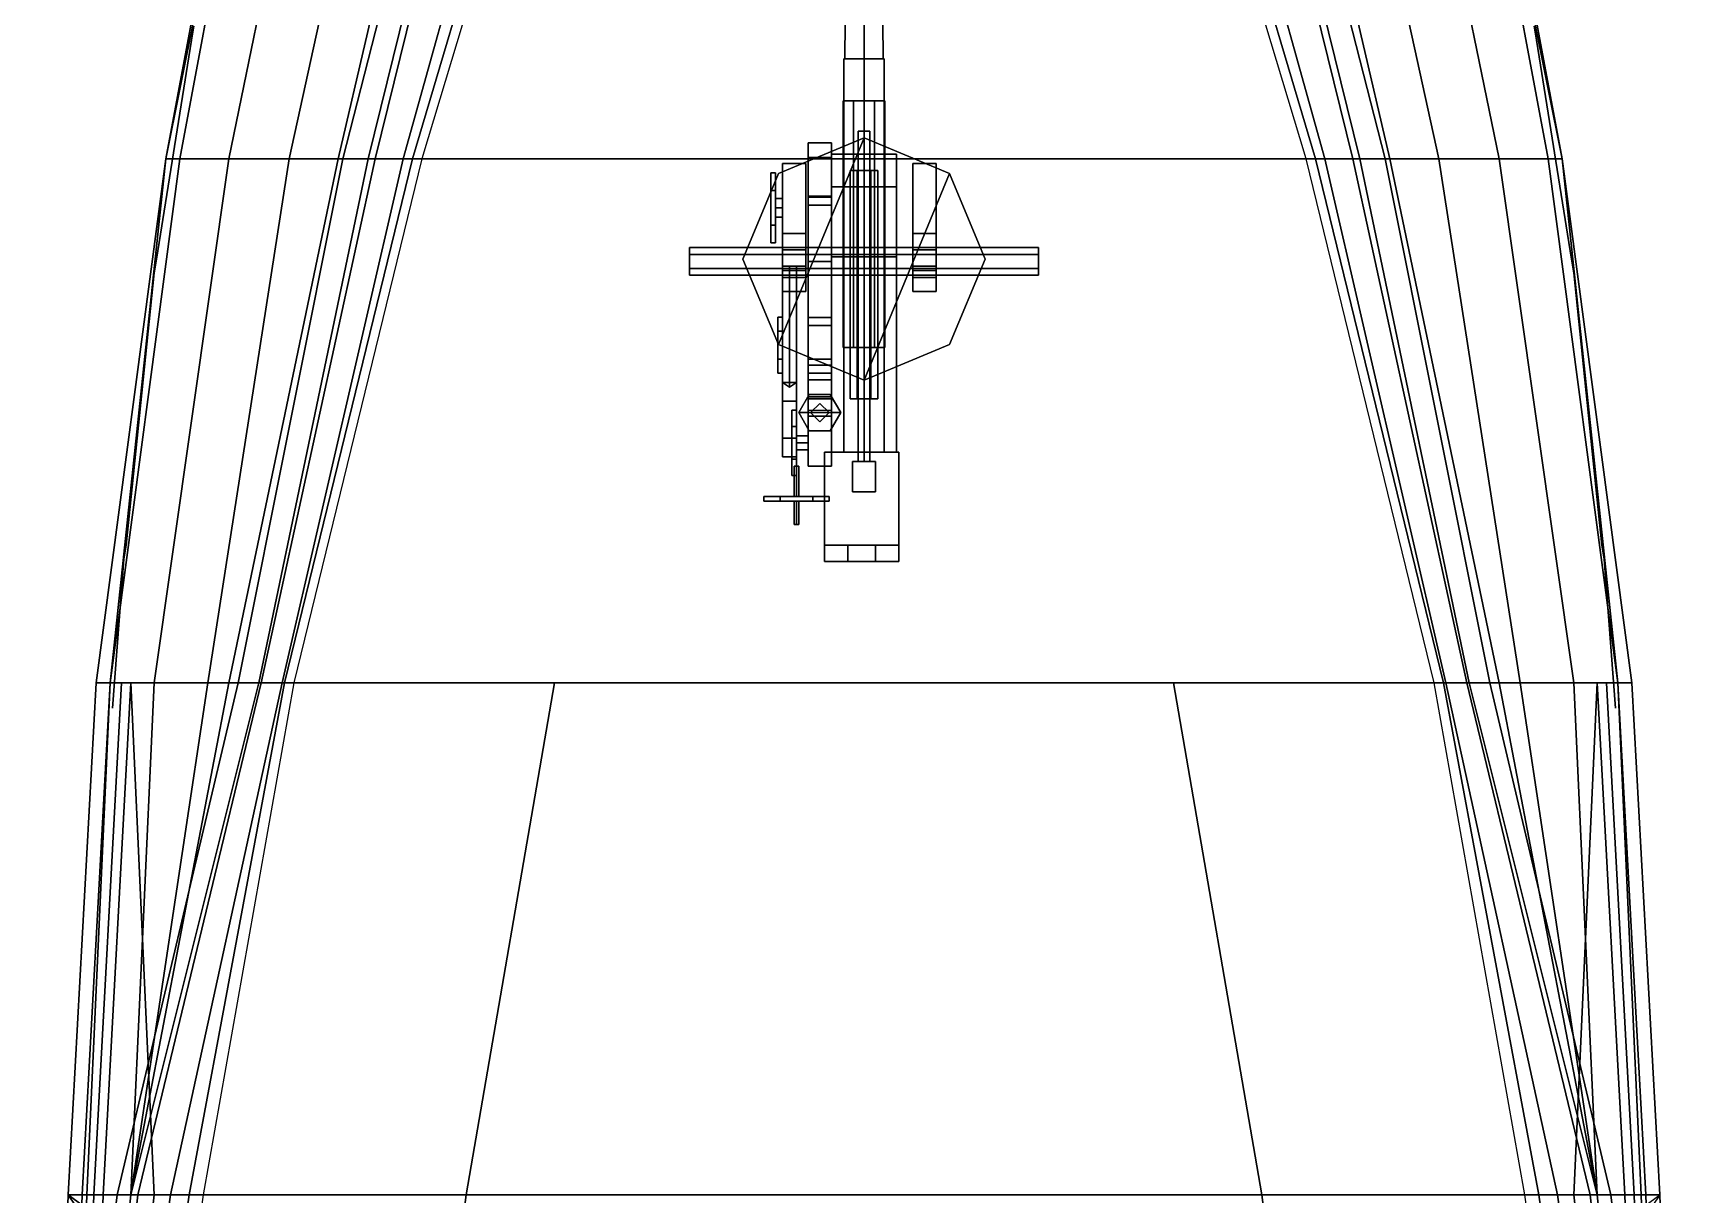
# Model space of a CAD drawing. Extents: x -4.1 to 4.2, y -20.9 to 21.5.
# Drawn here: x -3.57 to 3.57, y 9.6 to 14.59 of the extents above; entities that cross this region are included whole.
import ezdxf

# ---------------------------------------------------------------- set-up
doc = ezdxf.new("R2010")
doc.units = 0
doc.layers.get('0').update_dxf_attribs({"linetype": 'CONTINUOUS'})
for name, color, linetype in [('GUN', 1, 'CONTINUOUS'), ('RAILINGS', 6, 'CONTINUOUS'), ('SLEEVE', 5, 'CONTINUOUS'), ('SUPERSTRUCTURE', 3, 'CONTINUOUS'), ('TURRET', 2, 'CONTINUOUS')]:
    doc.layers.add(name, color=color, linetype=linetype)

msp = doc.modelspace()

# ---------------------------------------------------------------- linework, layer by layer
for points in [[(-2.59, 16.24, 4.48), (-2.53, 16.24, 4.43), (-2.94, 14.05, 4.29), (-3, 14.05, 4.34)], [(-2.56, 16.24, 4.58), (-2.59, 16.24, 4.48), (-3, 14.05, 4.34), (-3, 14.05, 4.44)], [(2.56, 16.24, 4.58), (-2.56, 16.24, 4.58), (-3, 14.05, 4.44), (3, 14.05, 4.44)], [(-2.53, 16.24, 4.43), (-2.28, 16.24, 4.12), (-2.73, 14.05, 3.98), (-2.94, 14.05, 4.29)], [(-2.28, 16.24, 4.12), (-1.99, 16.24, 3.6), (-2.47, 14.05, 3.46), (-2.73, 14.05, 3.98)], [(-1.99, 16.24, 3.6), (-1.75, 16.24, 3.04), (-2.26, 14.05, 2.9), (-2.47, 14.05, 3.46)], [(-1.75, 16.24, 3.04), (-1.59, 16.24, 2.45), (-2.13, 14.05, 2.26), (-2.26, 14.05, 2.9)], [(-1.68, 16.24, 2.44), (-1.68, 16.24, 2.31), (-2.24, 14.05, 2.12), (-2.24, 14.05, 2.25)], [(-1.68, 16.24, 2.31), (-1.56, 16.24, 2.31), (-2.1, 14.05, 2.12), (-2.24, 14.05, 2.12)], [(-1.59, 16.24, 2.45), (-1.68, 16.24, 2.44), (-2.24, 14.05, 2.25), (-2.13, 14.05, 2.26)], [(-1.56, 16.24, 2.31), (-1.37, 16.24, 1.35), (-1.98, 14.05, 1.25), (-2.1, 14.05, 2.12)], [(-1.37, 16.24, 1.35), (-1.29, 16.24, 0.4), (-1.94, 14.05, 0.4), (-1.98, 14.05, 1.25)], [(-1.29, 16.24, 0.4), (-1.24, 16.24), (-1.9, 14.05), (-1.94, 14.05, 0.4)], [(1.94, 14.05, 0.4), (1.9, 14.05), (1.24, 16.24), (1.29, 16.24, 0.4)], [(1.98, 14.05, 1.25), (1.94, 14.05, 0.4), (1.29, 16.24, 0.4), (1.37, 16.24, 1.35)], [(2.1, 14.05, 2.12), (1.98, 14.05, 1.25), (1.37, 16.24, 1.35), (1.56, 16.24, 2.31)], [(2.24, 14.05, 2.12), (2.1, 14.05, 2.12), (1.56, 16.24, 2.31), (1.68, 16.24, 2.31)], [(2.26, 14.05, 2.9), (2.13, 14.05, 2.26), (1.59, 16.24, 2.45), (1.75, 16.24, 3.04)], [(2.13, 14.05, 2.26), (2.24, 14.05, 2.25), (1.68, 16.24, 2.44), (1.59, 16.24, 2.45)], [(2.24, 14.05, 2.25), (2.24, 14.05, 2.12), (1.68, 16.24, 2.31), (1.68, 16.24, 2.44)], [(2.47, 14.05, 3.46), (2.26, 14.05, 2.9), (1.75, 16.24, 3.04), (1.99, 16.24, 3.6)], [(2.73, 14.05, 3.98), (2.47, 14.05, 3.46), (1.99, 16.24, 3.6), (2.28, 16.24, 4.12)], [(2.94, 14.05, 4.29), (2.73, 14.05, 3.98), (2.28, 16.24, 4.12), (2.53, 16.24, 4.43)], [(3, 14.05, 4.34), (2.94, 14.05, 4.29), (2.53, 16.24, 4.43), (2.59, 16.24, 4.48)], [(3, 14.05, 4.44), (3, 14.05, 4.34), (2.59, 16.24, 4.48), (2.56, 16.24, 4.58)], [(-3, 14.05, 4.34), (-2.94, 14.05, 4.29), (-3.24, 11.8, 4.26), (-3.3, 11.8, 4.27)], [(-3, 14.05, 4.44), (-3, 14.05, 4.34), (-3.3, 11.8, 4.27), (-3.3, 11.8, 4.37)], [(-3.24, 11.8, 4.37), (-3, 14.05, 4.44), (-3.3, 11.8, 4.37), (-3.24, 11.8, 4.37)], [(-2.94, 14.05, 4.29), (-2.73, 14.05, 3.98), (-3.05, 11.8, 3.86), (-3.24, 11.8, 4.26)], [(3, 14.05, 4.44), (-3, 14.05, 4.44), (-3.24, 11.8, 4.37), (3.24, 11.8, 4.37)], [(-2.73, 14.05, 3.98), (-2.47, 14.05, 3.46), (-2.82, 11.8, 3.23), (-3.05, 11.8, 3.86)], [(-2.47, 14.05, 3.46), (-2.26, 14.05, 2.9), (-2.73, 11.8, 2.9), (-2.82, 11.8, 3.23)], [(-2.26, 14.05, 2.9), (-2.13, 14.05, 2.26), (-2.6, 11.8, 2.09), (-2.73, 11.8, 2.9)], [(-2.13, 14.05, 2.26), (-2.24, 14.05, 2.25), (-2.69, 11.8, 2.08), (-2.6, 11.8, 2.09)], [(-2.24, 14.05, 2.12), (-2.1, 14.05, 2.12), (-2.59, 11.8, 1.95), (-2.69, 11.8, 1.95)], [(-2.24, 14.05, 2.25), (-2.24, 14.05, 2.12), (-2.69, 11.8, 1.95), (-2.69, 11.8, 2.08)], [(-2.1, 14.05, 2.12), (-1.98, 14.05, 1.25), (-2.5, 11.8, 1.14), (-2.59, 11.8, 1.95)], [(-1.98, 14.05, 1.25), (-1.94, 14.05, 0.4), (-2.49, 11.8, 0.4), (-2.5, 11.8, 1.14)], [(-1.94, 14.05, 0.4), (-1.9, 14.05), (-2.45, 11.8), (-2.49, 11.8, 0.4)], [(2.49, 11.8, 0.4), (2.45, 11.8), (1.9, 14.05), (1.94, 14.05, 0.4)], [(2.5, 11.8, 1.14), (2.49, 11.8, 0.4), (1.94, 14.05, 0.4), (1.98, 14.05, 1.25)], [(2.59, 11.8, 1.95), (2.5, 11.8, 1.14), (1.98, 14.05, 1.25), (2.1, 14.05, 2.12)], [(2.69, 11.8, 1.95), (2.59, 11.8, 1.95), (2.1, 14.05, 2.12), (2.24, 14.05, 2.12)], [(2.73, 11.8, 2.9), (2.6, 11.8, 2.09), (2.13, 14.05, 2.26), (2.26, 14.05, 2.9)], [(2.6, 11.8, 2.09), (2.69, 11.8, 2.08), (2.24, 14.05, 2.25), (2.13, 14.05, 2.26)], [(2.69, 11.8, 2.08), (2.69, 11.8, 1.95), (2.24, 14.05, 2.12), (2.24, 14.05, 2.25)], [(2.82, 11.8, 3.23), (2.73, 11.8, 2.9), (2.26, 14.05, 2.9), (2.47, 14.05, 3.46)], [(3.05, 11.8, 3.86), (2.82, 11.8, 3.23), (2.47, 14.05, 3.46), (2.73, 14.05, 3.98)], [(3.24, 11.8, 4.26), (3.05, 11.8, 3.86), (2.73, 14.05, 3.98), (2.94, 14.05, 4.29)], [(3.3, 11.8, 4.27), (3.24, 11.8, 4.26), (2.94, 14.05, 4.29), (3, 14.05, 4.34)], [(3.3, 11.8, 4.37), (3.3, 11.8, 4.27), (3, 14.05, 4.34), (3, 14.05, 4.44)], [(3.3, 11.8, 4.37), (3, 14.05, 4.44), (3.24, 11.8, 4.37), (3.3, 11.8, 4.37)], [(-3.3, 11.8, 4.27), (-3.24, 11.8, 4.26), (-3.34, 9.6, 3.29), (-3.42, 9.6, 3.3)], [(-3.3, 11.8, 4.37), (-3.3, 11.8, 4.27), (-3.42, 9.6, 3.3), (-3.42, 9.6, 3.41)], [(-3.24, 11.8, 4.26), (-3.05, 11.8, 3.86), (-3.15, 9.6, 1.98), (-3.34, 9.6, 3.29)], [(-2.69, 11.8, 2.08), (-2.69, 11.8, 1.95), (-3.21, 9.6, 1.84), (-3.21, 9.6, 1.97)], [(-2.69, 11.8, 1.95), (-2.59, 11.8, 1.95), (-3.12, 9.6, 1.84), (-3.21, 9.6, 1.84)], [(-2.6, 11.8, 2.09), (-2.69, 11.8, 2.08), (-3.21, 9.6, 1.97), (-3.15, 9.6, 1.98)], [(-3.05, 11.8, 3.86), (-2.82, 11.8, 3.23), (-3.15, 9.6, 1.98)], [(-2.82, 11.8, 3.23), (-2.73, 11.8, 2.9), (-3.15, 9.6, 1.98)], [(-2.73, 11.8, 2.9), (-2.6, 11.8, 2.09), (-3.15, 9.6, 1.98)], [(-3.05, 9.6, 1.99), (-1.71, 9.6, 1.99), (-1.33, 11.8, 4.27), (-3.15, 11.8, 4.24)], [(-2.59, 11.8, 1.95), (-2.5, 11.8, 1.14), (-2.98, 9.6, 0.93), (-3.12, 9.6, 1.84)], [(-2.5, 11.8, 1.14), (-2.49, 11.8, 0.4), (-2.9, 9.6, 0.4), (-2.98, 9.6, 0.93)], [(-2.49, 11.8, 0.4), (-2.45, 11.8), (-2.84, 9.6), (-2.9, 9.6, 0.4)], [(1.71, 9.6, 1.99), (3.05, 9.6, 1.99), (3.15, 11.8, 4.24), (1.33, 11.8, 4.27)], [(2.9, 9.6, 0.4), (2.84, 9.6), (2.45, 11.8), (2.49, 11.8, 0.4)], [(2.98, 9.6, 0.93), (2.9, 9.6, 0.4), (2.49, 11.8, 0.4), (2.5, 11.8, 1.14)], [(3.12, 9.6, 1.84), (2.98, 9.6, 0.93), (2.5, 11.8, 1.14), (2.59, 11.8, 1.95)], [(3.21, 9.6, 1.84), (3.12, 9.6, 1.84), (2.59, 11.8, 1.95), (2.69, 11.8, 1.95)], [(3.15, 9.6, 1.98), (3.21, 9.6, 1.97), (2.69, 11.8, 2.08), (2.6, 11.8, 2.09)], [(3.15, 9.6, 1.98), (3.15, 9.6, 1.98), (2.6, 11.8, 2.09), (2.73, 11.8, 2.9)], [(3.21, 9.6, 1.97), (3.21, 9.6, 1.84), (2.69, 11.8, 1.95), (2.69, 11.8, 2.08)], [(3.15, 9.6, 1.98), (3.15, 9.6, 1.98), (2.73, 11.8, 2.9), (2.82, 11.8, 3.23)], [(3.15, 9.6, 1.98), (3.15, 9.6, 1.98), (2.82, 11.8, 3.23), (3.05, 11.8, 3.86)], [(3.34, 9.6, 3.29), (3.15, 9.6, 1.98), (3.05, 11.8, 3.86), (3.24, 11.8, 4.26)], [(3.42, 9.6, 3.3), (3.34, 9.6, 3.29), (3.24, 11.8, 4.26), (3.3, 11.8, 4.27)], [(3.42, 9.6, 3.41), (3.42, 9.6, 3.3), (3.3, 11.8, 4.27), (3.3, 11.8, 4.37)], [(-3.21, 9.6, 1.97), (-3.21, 9.6, 1.84), (-3.57, 6.61, 1.76), (-3.57, 6.61, 1.89)], [(-3.21, 9.6, 1.84), (-3.12, 9.6, 1.84), (-3.45, 6.61, 1.76), (-3.57, 6.61, 1.76)], [(-3.15, 9.6, 1.98), (-3.21, 9.6, 1.97), (-3.57, 6.61, 1.89), (-3.47, 6.61, 1.9)], [(-3.42, 9.6, 3.3), (-3.34, 9.6, 3.29), (-3.44, 6.61, 2.89), (-3.52, 6.61, 2.9)], [(-3.42, 9.6, 3.41), (-3.42, 9.6, 3.3), (-3.52, 6.61, 2.9), (-3.52, 6.61, 3.01)], [(-3.34, 9.6, 3.29), (-3.15, 9.6, 1.98), (-3.47, 6.61, 1.9), (-3.44, 6.61, 2.89)], [(-3.12, 9.6, 1.84), (-2.98, 9.6, 0.93), (-3.41, 6.61, 0.93), (-3.45, 6.61, 1.76)], [(-2.98, 9.6, 0.93), (-2.9, 9.6, 0.4), (-3.34, 6.61, 0.4), (-3.41, 6.61, 0.93)], [(-3.39, 6.61, 1.9), (-2.1, 6.61, 1.9), (-1.71, 9.6, 1.99), (-3.05, 9.6, 1.99)], [(-2.9, 9.6, 0.4), (-2.84, 9.6), (-3.26, 6.61), (-3.34, 6.61, 0.4)], [(2.1, 6.61, 1.9), (3.39, 6.61, 1.9), (3.05, 9.6, 1.99), (1.71, 9.6, 1.99)], [(3.34, 6.61, 0.4), (3.26, 6.61), (2.84, 9.6), (2.9, 9.6, 0.4)], [(3.41, 6.61, 0.93), (3.34, 6.61, 0.4), (2.9, 9.6, 0.4), (2.98, 9.6, 0.93)], [(3.45, 6.61, 1.76), (3.41, 6.61, 0.93), (2.98, 9.6, 0.93), (3.12, 9.6, 1.84)], [(3.57, 6.61, 1.76), (3.45, 6.61, 1.76), (3.12, 9.6, 1.84), (3.21, 9.6, 1.84)], [(3.44, 6.61, 2.89), (3.47, 6.61, 1.9), (3.15, 9.6, 1.98), (3.34, 9.6, 3.29)], [(3.47, 6.61, 1.9), (3.57, 6.61, 1.89), (3.21, 9.6, 1.97), (3.15, 9.6, 1.98)], [(3.57, 6.61, 1.89), (3.57, 6.61, 1.76), (3.21, 9.6, 1.84), (3.21, 9.6, 1.97)], [(3.52, 6.61, 2.9), (3.44, 6.61, 2.89), (3.34, 9.6, 3.29), (3.42, 9.6, 3.3)], [(3.52, 6.61, 3.01), (3.52, 6.61, 2.9), (3.42, 9.6, 3.3), (3.42, 9.6, 3.41)]]:
    msp.add_3dface(points)
at = {"color": 2}
for points in [[(-3.24, 11.8, 4.37), (-3.3, 11.8, 4.37), (-3.42, 9.6, 3.41), (-3.36, 9.6, 3.41)], [(-3.19, 11.8, 4.34), (-3.24, 11.8, 4.37), (-3.36, 9.6, 3.41), (-3.31, 9.6, 3.38)], [(-3.15, 11.8, 4.24), (-3.19, 11.8, 4.34), (-3.31, 9.6, 3.38), (-3.27, 9.6, 3.28)], [(-3.05, 9.6, 1.99), (-3.15, 11.8, 4.24), (-3.27, 9.6, 3.28), (-3.05, 9.6, 1.99)], [(3.05, 9.6, 1.99), (3.27, 9.6, 3.28), (3.15, 11.8, 4.24), (3.05, 9.6, 1.99)], [(3.27, 9.6, 3.28), (3.31, 9.6, 3.38), (3.19, 11.8, 4.34), (3.15, 11.8, 4.24)], [(3.31, 9.6, 3.38), (3.36, 9.6, 3.41), (3.24, 11.8, 4.37), (3.19, 11.8, 4.34)], [(3.36, 9.6, 3.41), (3.42, 9.6, 3.41), (3.3, 11.8, 4.37), (3.24, 11.8, 4.37)], [(-3.36, 9.6, 3.41), (-3.42, 9.6, 3.41), (-3.52, 6.61, 3.01), (-3.46, 6.61, 3.01)], [(-3.31, 9.6, 3.38), (-3.36, 9.6, 3.41), (-3.46, 6.61, 3.01), (-3.41, 6.61, 2.98)], [(-3.27, 9.6, 3.28), (-3.31, 9.6, 3.38), (-3.41, 6.61, 2.98), (-3.37, 6.61, 2.88)], [(-3.05, 9.6, 1.99), (-3.27, 9.6, 3.28), (-3.37, 6.61, 2.88), (-3.39, 6.61, 1.9)], [(3.39, 6.61, 1.9), (3.37, 6.61, 2.88), (3.27, 9.6, 3.28), (3.05, 9.6, 1.99)], [(3.37, 6.61, 2.88), (3.41, 6.61, 2.98), (3.31, 9.6, 3.38), (3.27, 9.6, 3.28)], [(3.41, 6.61, 2.98), (3.46, 6.61, 3.01), (3.36, 9.6, 3.41), (3.31, 9.6, 3.38)], [(3.46, 6.61, 3.01), (3.52, 6.61, 3.01), (3.42, 9.6, 3.41), (3.36, 9.6, 3.41)]]:
    msp.add_3dface(points, dxfattribs=at)
at = {"layer": 'GUN'}
for points in [[(-0.0606, 16.87, 6.095), (0, 16.87, 6.06), (0, 14.48, 6.035), (-0.0823, 14.48, 6.0825)], [(0, 16.87, 6.2), (-0.0606, 16.87, 6.165), (-0.0823, 14.48, 6.1775), (0, 14.48, 6.225)], [(-0.0606, 16.87, 6.165), (-0.0606, 16.87, 6.095), (-0.0823, 14.48, 6.0825), (-0.0823, 14.48, 6.1775)], [(0, 16.87, 6.06), (0.0606, 16.87, 6.095), (0.0823, 14.48, 6.0825), (0, 14.48, 6.035)], [(0.0606, 16.87, 6.165), (0, 16.87, 6.2), (0, 14.48, 6.225), (0.0823, 14.48, 6.1775)], [(0.0606, 16.87, 6.095), (0.0606, 16.87, 6.165), (0.0823, 14.48, 6.1775), (0.0823, 14.48, 6.0825)], [(0.0866, 14.48, 6.08), (0, 14.48, 6.03), (-0.0866, 14.48, 6.08), (0.0866, 14.48, 6.18)], [(0.0866, 14.48, 6.18), (-0.0866, 14.48, 6.08), (-0.0866, 14.48, 6.18), (0, 14.48, 6.23)], [(0, 14.48, 6.23), (-0.0866, 14.48, 6.18), (-0.0866, 12.79, 6.18), (0, 12.79, 6.23)], [(-0.0866, 14.48, 6.18), (-0.0866, 14.48, 6.08), (-0.0866, 12.79, 6.08), (-0.0866, 12.79, 6.18)], [(-0.0866, 14.48, 6.08), (0, 14.48, 6.03), (0, 12.79, 6.03), (-0.0866, 12.79, 6.08)], [(0, 14.48, 6.03), (0.0866, 14.48, 6.08), (0.0866, 12.79, 6.08), (0, 12.79, 6.03)], [(0.0866, 14.48, 6.18), (0, 14.48, 6.23), (0, 12.79, 6.23), (0.0866, 12.79, 6.18)], [(0.0866, 14.48, 6.08), (0.0866, 14.48, 6.18), (0.0866, 12.79, 6.18), (0.0866, 12.79, 6.08)], [(0, 14.17, 5.925), (-0.025, 14.17, 5.9), (-0.025, 12.75, 5.9), (0, 12.75, 5.925)], [(-0.025, 14.17, 5.9), (0, 14.17, 5.875), (0, 12.75, 5.875), (-0.025, 12.75, 5.9)], [(0.025, 14.17, 5.9), (0, 14.17, 5.925), (0, 12.75, 5.925), (0.025, 12.75, 5.9)], [(0, 14.17, 5.875), (0.025, 14.17, 5.9), (0.025, 12.75, 5.9), (0, 12.75, 5.875)], [(-0.17, 12.79, 6.29), (0.15, 12.79, 6.29), (0.15, 12.79, 5.97), (-0.17, 12.79, 5.97)], [(-0.17, 12.79, 5.97), (-0.17, 12.39, 5.97), (-0.17, 12.39, 6.29), (-0.17, 12.79, 6.29)], [(0.15, 12.79, 5.97), (0.15, 12.32, 5.97), (-0.17, 12.32, 5.97), (-0.17, 12.79, 5.97)], [(-0.17, 12.39, 6.29), (0.15, 12.39, 6.29), (0.15, 12.79, 6.29), (-0.17, 12.79, 6.29)], [(0.15, 12.79, 6.29), (0.15, 12.39, 6.29), (0.15, 12.39, 5.97), (0.15, 12.79, 5.97)], [(-0.05, 12.75, 5.84), (-0.05, 12.62, 5.84), (-0.05, 12.62, 5.97), (-0.05, 12.75, 5.97)], [(0.05, 12.75, 5.84), (0.05, 12.62, 5.84), (-0.05, 12.62, 5.84), (-0.05, 12.75, 5.84)], [(0.05, 12.75, 5.97), (0.05, 12.75, 5.84), (-0.05, 12.75, 5.84), (-0.05, 12.75, 5.97)], [(0.05, 12.62, 5.97), (0.05, 12.62, 5.84), (0.05, 12.75, 5.84), (0.05, 12.75, 5.97)], [(-0.05, 12.62, 5.97), (-0.05, 12.62, 5.84), (0.05, 12.62, 5.84), (0.05, 12.62, 5.97)], [(-0.17, 12.39, 5.97), (-0.17, 12.32, 5.97), (-0.17, 12.32, 6.26), (-0.17, 12.39, 6.29)], [(-0.17, 12.32, 6.26), (-0.07, 12.32, 6.26), (-0.07, 12.39, 6.29), (-0.17, 12.39, 6.29)], [(-0.07, 12.39, 6.29), (-0.07, 12.32, 6.26), (-0.07, 12.32, 6.01), (-0.07, 12.39, 6.01)], [(-0.07, 12.39, 6.01), (0.05, 12.39, 6.01), (0.05, 12.39, 6.29), (-0.07, 12.39, 6.29)], [(-0.07, 12.32, 6.01), (0.05, 12.32, 6.01), (0.05, 12.39, 6.01), (-0.07, 12.39, 6.01)], [(0.05, 12.39, 6.01), (0.05, 12.32, 6.01), (0.05, 12.32, 6.26), (0.05, 12.39, 6.29)], [(0.05, 12.32, 6.26), (0.15, 12.32, 6.26), (0.15, 12.39, 6.29), (0.05, 12.39, 6.29)], [(0.15, 12.39, 6.29), (0.15, 12.32, 6.26), (0.15, 12.32, 5.97), (0.15, 12.39, 5.97)], [(-0.17, 12.32, 5.97), (-0.07, 12.32, 5.97), (-0.07, 12.32, 6.26), (-0.17, 12.32, 6.26)], [(-0.07, 12.32, 5.97), (0.05, 12.32, 5.97), (0.05, 12.32, 6.01), (-0.07, 12.32, 6.01)], [(0.05, 12.32, 5.97), (0.15, 12.32, 5.97), (0.15, 12.32, 6.26), (0.05, 12.32, 6.26)]]:
    msp.add_3dface(points, dxfattribs=at)
at = {"layer": 'RAILINGS'}
for points in [[(-2.89, 14.56, 5.44), (-2.88, 14.62, 5.44), (-2.88, 14.62, 4.47), (-2.89, 14.56, 4.47)], [(-2.89, 14.56, 4.47), (-2.88, 14.62, 4.47), (-2.88, 14.62, 5.44), (-2.89, 14.56, 5.44)], [(2.89, 14.56, 4.47), (2.88, 14.62, 4.47), (2.88, 14.62, 5.44), (2.89, 14.56, 5.44)], [(2.89, 14.56, 5.44), (2.88, 14.62, 5.44), (2.88, 14.62, 4.47), (2.89, 14.56, 4.47)], [(-2.89, 14.56, 5.39), (-2.89, 14.56, 5.42), (-3.04, 13.62, 5.37), (-3.04, 13.62, 5.34)], [(-3.04, 13.62, 5.34), (-3.04, 13.62, 5.37), (-2.89, 14.56, 5.42), (-2.89, 14.56, 5.39)], [(-2.89, 14.56, 5.11), (-2.89, 14.56, 5.14), (-3.04, 13.62, 5.09), (-3.04, 13.62, 5.06)], [(-3.04, 13.62, 5.06), (-3.04, 13.62, 5.09), (-2.89, 14.56, 5.14), (-2.89, 14.56, 5.11)], [(-3.04, 13.62, 4.83), (-3.04, 13.62, 4.86), (-2.89, 14.56, 4.91), (-2.89, 14.56, 4.88)], [(-2.89, 14.56, 4.88), (-2.89, 14.56, 4.91), (-3.04, 13.62, 4.86), (-3.04, 13.62, 4.83)], [(2.89, 14.56, 4.88), (2.89, 14.56, 4.91), (3.04, 13.62, 4.86), (3.04, 13.62, 4.83)], [(3.04, 13.62, 4.83), (3.04, 13.62, 4.86), (2.89, 14.56, 4.91), (2.89, 14.56, 4.88)], [(3.04, 13.62, 5.06), (3.04, 13.62, 5.09), (2.89, 14.56, 5.14), (2.89, 14.56, 5.11)], [(2.89, 14.56, 5.11), (2.89, 14.56, 5.14), (3.04, 13.62, 5.09), (3.04, 13.62, 5.06)], [(2.89, 14.56, 5.39), (2.89, 14.56, 5.42), (3.04, 13.62, 5.37), (3.04, 13.62, 5.34)], [(3.04, 13.62, 5.34), (3.04, 13.62, 5.37), (2.89, 14.56, 5.42), (2.89, 14.56, 5.39)], [(-3.05, 13.56, 5.39), (-3.04, 13.62, 5.39), (-3.04, 13.62, 4.42), (-3.05, 13.56, 4.42)], [(-3.05, 13.56, 4.42), (-3.04, 13.62, 4.42), (-3.04, 13.62, 5.39), (-3.05, 13.56, 5.39)], [(3.05, 13.56, 4.42), (3.04, 13.62, 4.42), (3.04, 13.62, 5.39), (3.05, 13.56, 5.39)], [(3.05, 13.56, 5.39), (3.04, 13.62, 5.39), (3.04, 13.62, 4.42), (3.05, 13.56, 4.42)], [(-3.05, 13.56, 5.34), (-3.05, 13.56, 5.37), (-3.17, 12.39, 5.33), (-3.17, 12.39, 5.3)], [(-3.17, 12.39, 5.3), (-3.17, 12.39, 5.33), (-3.05, 13.56, 5.37), (-3.05, 13.56, 5.34)], [(-3.17, 12.39, 5.02), (-3.17, 12.39, 5.05), (-3.05, 13.56, 5.09), (-3.05, 13.56, 5.06)], [(-3.05, 13.56, 5.06), (-3.05, 13.56, 5.09), (-3.17, 12.39, 5.05), (-3.17, 12.39, 5.02)], [(-3.05, 13.56, 4.83), (-3.05, 13.56, 4.86), (-3.17, 12.39, 4.82), (-3.17, 12.39, 4.79)], [(-3.17, 12.39, 4.79), (-3.17, 12.39, 4.82), (-3.05, 13.56, 4.86), (-3.05, 13.56, 4.83)], [(3.17, 12.39, 4.79), (3.17, 12.39, 4.82), (3.05, 13.56, 4.86), (3.05, 13.56, 4.83)], [(3.05, 13.56, 4.83), (3.05, 13.56, 4.86), (3.17, 12.39, 4.82), (3.17, 12.39, 4.79)], [(3.05, 13.56, 5.06), (3.05, 13.56, 5.09), (3.17, 12.39, 5.05), (3.17, 12.39, 5.02)], [(3.17, 12.39, 5.02), (3.17, 12.39, 5.05), (3.05, 13.56, 5.09), (3.05, 13.56, 5.06)], [(3.17, 12.39, 5.3), (3.17, 12.39, 5.33), (3.05, 13.56, 5.37), (3.05, 13.56, 5.34)], [(3.05, 13.56, 5.34), (3.05, 13.56, 5.37), (3.17, 12.39, 5.33), (3.17, 12.39, 5.3)], [(-3.18, 12.33, 4.38), (-3.17, 12.39, 4.38), (-3.17, 12.39, 5.35), (-3.18, 12.33, 5.35)], [(-3.18, 12.33, 5.35), (-3.17, 12.39, 5.35), (-3.17, 12.39, 4.38), (-3.18, 12.33, 4.38)], [(3.18, 12.33, 4.38), (3.17, 12.39, 4.38), (3.17, 12.39, 5.35), (3.18, 12.33, 5.35)], [(3.18, 12.33, 5.35), (3.17, 12.39, 5.35), (3.17, 12.39, 4.38), (3.18, 12.33, 4.38)], [(-3.23, 11.69, 5.27), (-3.23, 11.69, 5.3), (-3.18, 12.33, 5.33), (-3.18, 12.33, 5.3)], [(-3.18, 12.33, 5.3), (-3.18, 12.33, 5.33), (-3.23, 11.69, 5.3), (-3.23, 11.69, 5.27)], [(-3.23, 11.69, 4.99), (-3.23, 11.69, 5.02), (-3.18, 12.33, 5.05), (-3.18, 12.33, 5.02)], [(-3.18, 12.33, 5.02), (-3.18, 12.33, 5.05), (-3.23, 11.69, 5.02), (-3.23, 11.69, 4.99)], [(-3.18, 12.33, 4.79), (-3.18, 12.33, 4.82), (-3.23, 11.69, 4.79), (-3.23, 11.69, 4.76)], [(-3.23, 11.69, 4.76), (-3.23, 11.69, 4.79), (-3.18, 12.33, 4.82), (-3.18, 12.33, 4.79)], [(3.23, 11.69, 4.76), (3.23, 11.69, 4.79), (3.18, 12.33, 4.82), (3.18, 12.33, 4.79)], [(3.18, 12.33, 4.79), (3.18, 12.33, 4.82), (3.23, 11.69, 4.79), (3.23, 11.69, 4.76)], [(3.18, 12.33, 5.02), (3.18, 12.33, 5.05), (3.23, 11.69, 5.02), (3.23, 11.69, 4.99)], [(3.23, 11.69, 4.99), (3.23, 11.69, 5.02), (3.18, 12.33, 5.05), (3.18, 12.33, 5.02)], [(3.23, 11.69, 5.27), (3.23, 11.69, 5.3), (3.18, 12.33, 5.33), (3.18, 12.33, 5.3)], [(3.18, 12.33, 5.3), (3.18, 12.33, 5.33), (3.23, 11.69, 5.3), (3.23, 11.69, 5.27)]]:
    msp.add_3dface(points, dxfattribs=at)
at = {"layer": 'SLEEVE'}
for points in [[(0.09, 14.3, 5.9), (-0.09, 14.3, 5.9), (-0.045, 14.3, 5.9779), (0.045, 14.3, 5.9779)], [(0.045, 14.3, 5.8221), (-0.045, 14.3, 5.8221), (-0.09, 14.3, 5.9), (0.09, 14.3, 5.9)], [(-0.045, 14.3, 5.9779), (-0.09, 14.3, 5.9), (-0.09, 13.24, 5.9), (-0.045, 13.24, 5.9779)], [(-0.09, 14.3, 5.9), (-0.045, 14.3, 5.8221), (-0.045, 13.24, 5.8221), (-0.09, 13.24, 5.9)], [(0.045, 14.3, 5.9779), (-0.045, 14.3, 5.9779), (-0.045, 13.24, 5.9779), (0.045, 13.24, 5.9779)], [(-0.045, 14.3, 5.8221), (0.045, 14.3, 5.8221), (0.045, 13.24, 5.8221), (-0.045, 13.24, 5.8221)], [(0.09, 14.3, 5.9), (0.045, 14.3, 5.9779), (0.045, 13.24, 5.9779), (0.09, 13.24, 5.9)], [(0.045, 14.3, 5.8221), (0.09, 14.3, 5.9), (0.09, 13.24, 5.9), (0.045, 13.24, 5.8221)], [(-0.14, 14.07, 6.27), (-0.14, 13.93, 6.27), (-0.14, 13.93, 6.66), (-0.14, 14.07, 6.43)], [(-0.14, 14.07, 6.43), (-0.14, 13.93, 6.66), (0.14, 13.93, 6.66), (0.14, 14.07, 6.43)], [(0.14, 14.07, 6.27), (0.14, 14.07, 5.94), (-0.14, 14.07, 5.94), (-0.14, 14.07, 6.27)], [(0.14, 14.07, 6.43), (0.14, 14.07, 6.27), (-0.14, 14.07, 6.27), (-0.14, 14.07, 6.43)], [(-0.14, 14.07, 5.94), (-0.14, 12.79, 5.94), (-0.14, 12.79, 6.27), (-0.14, 14.07, 6.27)], [(0.14, 14.07, 5.94), (0.14, 12.79, 5.94), (-0.14, 12.79, 5.94), (-0.14, 14.07, 5.94)], [(0.14, 13.93, 6.66), (0.14, 13.93, 6.27), (0.14, 14.07, 6.27), (0.14, 14.07, 6.43)], [(0.14, 12.79, 6.27), (0.14, 12.79, 5.94), (0.14, 14.07, 5.94), (0.14, 14.07, 6.27)], [(0.03, 14, 6.598), (-0.03, 14, 6.598), (-0.06, 14, 6.65), (0.06, 14, 6.65)], [(-0.06, 14, 6.65), (-0.03, 14, 6.598), (-0.03, 13.02, 6.598), (-0.06, 13.02, 6.65)], [(0.06, 14, 6.65), (-0.06, 14, 6.65), (-0.03, 14, 6.702), (0.03, 14, 6.702)], [(-0.03, 14, 6.702), (-0.06, 14, 6.65), (-0.06, 13.02, 6.65), (-0.03, 13.02, 6.702)], [(0.03, 14, 6.702), (-0.03, 14, 6.702), (-0.03, 13.02, 6.702), (0.03, 13.02, 6.702)], [(-0.03, 14, 6.598), (0.03, 14, 6.598), (0.03, 13.02, 6.598), (-0.03, 13.02, 6.598)], [(0.03, 14, 6.598), (0.06, 14, 6.65), (0.06, 13.02, 6.65), (0.03, 13.02, 6.598)], [(0.06, 14, 6.65), (0.03, 14, 6.702), (0.03, 13.02, 6.702), (0.06, 13.02, 6.65)], [(-0.14, 13.93, 6.27), (-0.14, 13.63, 6.27), (-0.14, 13.63, 6.66), (-0.14, 13.93, 6.66)], [(-0.14, 13.93, 6.66), (-0.14, 13.63, 6.66), (0.14, 13.63, 6.66), (0.14, 13.93, 6.66)], [(0.14, 13.63, 6.66), (0.14, 13.63, 6.27), (0.14, 13.93, 6.27), (0.14, 13.93, 6.66)], [(-0.24, 13.67, 6.38), (-0.24, 13.19, 6.46), (-0.24, 13.19, 6.53), (-0.24, 13.89, 6.44)], [(-0.24, 13.89, 6.44), (-0.24, 13.19, 6.53), (-0.14, 13.19, 6.53), (-0.14, 13.89, 6.44)], [(-0.14, 13.89, 6.44), (-0.14, 13.89, 5.92), (-0.24, 13.89, 5.92), (-0.24, 13.89, 6.44)], [(-0.24, 13.89, 5.92), (-0.24, 13.67, 5.92), (-0.24, 13.67, 6.38), (-0.24, 13.89, 6.44)], [(-0.14, 13.89, 5.92), (-0.14, 13.67, 5.92), (-0.24, 13.67, 5.92), (-0.24, 13.89, 5.92)], [(-0.14, 13.19, 6.53), (-0.14, 13.19, 6.46), (-0.14, 13.67, 6.38), (-0.14, 13.89, 6.44)], [(-0.14, 13.67, 6.38), (-0.14, 13.67, 5.92), (-0.14, 13.89, 5.92), (-0.14, 13.89, 6.44)], [(0.75, 13.64, 6.192), (0.75, 13.67, 6.14), (-0.75, 13.67, 6.14), (-0.75, 13.64, 6.192)], [(0.75, 13.67, 6.14), (0.75, 13.64, 6.088), (-0.75, 13.64, 6.088), (-0.75, 13.67, 6.14)], [(-0.75, 13.58, 6.192), (-0.75, 13.64, 6.192), (-0.75, 13.67, 6.14), (-0.75, 13.55, 6.14)], [(-0.75, 13.55, 6.14), (-0.75, 13.67, 6.14), (-0.75, 13.64, 6.088), (-0.75, 13.58, 6.088)], [(0.75, 13.58, 6.192), (0.75, 13.64, 6.192), (-0.75, 13.64, 6.192), (-0.75, 13.58, 6.192)], [(0.75, 13.64, 6.088), (0.75, 13.58, 6.088), (-0.75, 13.58, 6.088), (-0.75, 13.64, 6.088)], [(-0.14, 13.67, 6.38), (-0.14, 13.19, 6.46), (-0.24, 13.19, 6.46), (-0.24, 13.67, 6.38)], [(-0.24, 13.67, 6.38), (-0.24, 13.67, 5.92), (-0.14, 13.67, 5.92), (-0.14, 13.67, 6.38)], [(0.75, 13.55, 6.14), (0.75, 13.67, 6.14), (0.75, 13.64, 6.192), (0.75, 13.58, 6.192)], [(0.75, 13.58, 6.088), (0.75, 13.64, 6.088), (0.75, 13.67, 6.14), (0.75, 13.55, 6.14)], [(0.75, 13.55, 6.14), (0.75, 13.58, 6.192), (-0.75, 13.58, 6.192), (-0.75, 13.55, 6.14)], [(0.75, 13.58, 6.088), (0.75, 13.55, 6.14), (-0.75, 13.55, 6.14), (-0.75, 13.58, 6.088)], [(-0.14, 13.63, 6.66), (-0.14, 13.63, 6.27), (0.14, 13.63, 6.27), (0.14, 13.63, 6.66)], [(-0.14, 13.63, 6.27), (-0.14, 12.79, 6.27), (0.14, 12.79, 6.27), (0.14, 13.63, 6.27)], [(-0.045, 13.24, 5.8221), (0.045, 13.24, 5.8221), (0.09, 13.24, 5.9), (-0.09, 13.24, 5.9)], [(-0.09, 13.24, 5.9), (0.09, 13.24, 5.9), (0.045, 13.24, 5.9779), (-0.045, 13.24, 5.9779)], [(-0.24, 13.19, 6.46), (-0.24, 13.02, 6.48), (-0.24, 13.02, 6.59), (-0.24, 13.19, 6.53)], [(-0.24, 13.19, 6.53), (-0.24, 13.02, 6.59), (-0.14, 13.02, 6.59), (-0.14, 13.19, 6.53)], [(-0.14, 13.19, 6.46), (-0.14, 13.02, 6.48), (-0.24, 13.02, 6.48), (-0.24, 13.19, 6.46)], [(-0.14, 13.02, 6.59), (-0.14, 13.02, 6.48), (-0.14, 13.19, 6.46), (-0.14, 13.19, 6.53)], [(-0.14, 13.13, 6.17), (-0.14, 12.73, 6.17), (-0.24, 12.73, 6.17), (-0.24, 13.13, 6.17)], [(-0.24, 13.13, 6.17), (-0.24, 12.73, 6.17), (-0.24, 12.73, 6.38), (-0.24, 13.13, 6.38)], [(-0.14, 13.13, 6.38), (-0.14, 13.13, 6.17), (-0.24, 13.13, 6.17), (-0.24, 13.13, 6.38)], [(-0.24, 13.13, 6.38), (-0.24, 12.73, 6.38), (-0.14, 12.73, 6.38), (-0.14, 13.13, 6.38)], [(-0.14, 12.73, 6.38), (-0.14, 12.73, 6.17), (-0.14, 13.13, 6.17), (-0.14, 13.13, 6.38)], [(-0.235, 13.0379, 6.47), (-0.28, 12.96, 6.47), (-0.28, 12.96, 6.63), (-0.235, 13.0379, 6.63)], [(-0.235, 13.0379, 6.47), (-0.145, 13.0379, 6.47), (-0.1, 12.96, 6.47), (-0.28, 12.96, 6.47)], [(-0.28, 12.96, 6.63), (-0.1, 12.96, 6.63), (-0.145, 13.0379, 6.63), (-0.235, 13.0379, 6.63)], [(-0.145, 13.0379, 6.47), (-0.235, 13.0379, 6.47), (-0.235, 13.0379, 6.63), (-0.145, 13.0379, 6.63)], [(-0.19, 13, 6.38), (-0.23, 12.96, 6.38), (-0.23, 12.96, 6.47), (-0.19, 13, 6.47)], [(-0.15, 12.96, 6.38), (-0.19, 13, 6.38), (-0.19, 13, 6.47), (-0.15, 12.96, 6.47)], [(-0.1, 12.96, 6.47), (-0.145, 13.0379, 6.47), (-0.145, 13.0379, 6.63), (-0.1, 12.96, 6.63)], [(0.06, 13.02, 6.65), (-0.06, 13.02, 6.65), (-0.03, 13.02, 6.598), (0.03, 13.02, 6.598)], [(0.03, 13.02, 6.702), (-0.03, 13.02, 6.702), (-0.06, 13.02, 6.65), (0.06, 13.02, 6.65)], [(-0.29, 12.9, 6.3912), (-0.29, 12.97, 6.27), (-0.31, 12.97, 6.27), (-0.31, 12.9, 6.3912)], [(-0.29, 12.97, 6.27), (-0.29, 12.9, 6.1488), (-0.31, 12.9, 6.1488), (-0.31, 12.97, 6.27)], [(-0.31, 12.76, 6.3912), (-0.31, 12.9, 6.3912), (-0.31, 12.97, 6.27), (-0.31, 12.69, 6.27)], [(-0.31, 12.69, 6.27), (-0.31, 12.97, 6.27), (-0.31, 12.9, 6.1488), (-0.31, 12.76, 6.1488)], [(-0.29, 12.69, 6.27), (-0.29, 12.97, 6.27), (-0.29, 12.9, 6.3912), (-0.29, 12.76, 6.3912)], [(-0.29, 12.76, 6.1488), (-0.29, 12.9, 6.1488), (-0.29, 12.97, 6.27), (-0.29, 12.69, 6.27)], [(-0.28, 12.96, 6.47), (-0.235, 12.8821, 6.47), (-0.235, 12.8821, 6.63), (-0.28, 12.96, 6.63)], [(-0.28, 12.96, 6.47), (-0.1, 12.96, 6.47), (-0.145, 12.8821, 6.47), (-0.235, 12.8821, 6.47)], [(-0.235, 12.8821, 6.63), (-0.145, 12.8821, 6.63), (-0.1, 12.96, 6.63), (-0.28, 12.96, 6.63)], [(-0.23, 12.96, 6.38), (-0.19, 12.92, 6.38), (-0.19, 12.92, 6.47), (-0.23, 12.96, 6.47)], [(-0.19, 12.92, 6.38), (-0.15, 12.96, 6.38), (-0.15, 12.96, 6.47), (-0.19, 12.92, 6.47)], [(-0.145, 12.8821, 6.47), (-0.1, 12.96, 6.47), (-0.1, 12.96, 6.63), (-0.145, 12.8821, 6.63)], [(-0.29, 12.76, 6.3912), (-0.29, 12.9, 6.3912), (-0.31, 12.9, 6.3912), (-0.31, 12.76, 6.3912)], [(-0.29, 12.9, 6.1488), (-0.29, 12.76, 6.1488), (-0.31, 12.76, 6.1488), (-0.31, 12.9, 6.1488)], [(-0.24, 12.83, 6.3), (-0.24, 12.86, 6.27), (-0.29, 12.86, 6.27), (-0.29, 12.83, 6.3)], [(-0.24, 12.86, 6.27), (-0.24, 12.83, 6.24), (-0.29, 12.83, 6.24), (-0.29, 12.86, 6.27)], [(-0.235, 12.8821, 6.47), (-0.145, 12.8821, 6.47), (-0.145, 12.8821, 6.63), (-0.235, 12.8821, 6.63)], [(-0.24, 12.8, 6.27), (-0.24, 12.83, 6.3), (-0.29, 12.83, 6.3), (-0.29, 12.8, 6.27)], [(-0.24, 12.83, 6.24), (-0.24, 12.8, 6.27), (-0.29, 12.8, 6.27), (-0.29, 12.83, 6.24)], [(-0.14, 12.79, 6.27), (-0.14, 12.79, 5.94), (0.14, 12.79, 5.94), (0.14, 12.79, 6.27)], [(-0.29, 12.69, 6.27), (-0.29, 12.76, 6.3912), (-0.31, 12.76, 6.3912), (-0.31, 12.69, 6.27)], [(-0.29, 12.76, 6.1488), (-0.29, 12.69, 6.27), (-0.31, 12.69, 6.27), (-0.31, 12.76, 6.1488)], [(-0.29, 12.73, 6.34), (-0.3, 12.73, 6.33), (-0.3, 12.6, 6.33), (-0.29, 12.6, 6.34)], [(-0.3, 12.73, 6.33), (-0.29, 12.73, 6.32), (-0.29, 12.6, 6.32), (-0.3, 12.6, 6.33)], [(-0.28, 12.73, 6.33), (-0.29, 12.73, 6.34), (-0.29, 12.6, 6.34), (-0.28, 12.6, 6.33)], [(-0.29, 12.73, 6.32), (-0.28, 12.73, 6.33), (-0.28, 12.6, 6.33), (-0.29, 12.6, 6.32)], [(-0.24, 12.73, 6.38), (-0.24, 12.73, 6.17), (-0.14, 12.73, 6.17), (-0.14, 12.73, 6.38)], [(-0.36, 12.6, 6.4512), (-0.43, 12.6, 6.33), (-0.43, 12.58, 6.33), (-0.36, 12.58, 6.4512)], [(-0.43, 12.6, 6.33), (-0.36, 12.6, 6.2088), (-0.36, 12.58, 6.2088), (-0.43, 12.58, 6.33)], [(-0.15, 12.6, 6.33), (-0.43, 12.6, 6.33), (-0.36, 12.6, 6.4512), (-0.22, 12.6, 6.4512)], [(-0.22, 12.6, 6.2088), (-0.36, 12.6, 6.2088), (-0.43, 12.6, 6.33), (-0.15, 12.6, 6.33)], [(-0.22, 12.58, 6.4512), (-0.36, 12.58, 6.4512), (-0.43, 12.58, 6.33), (-0.15, 12.58, 6.33)], [(-0.15, 12.58, 6.33), (-0.43, 12.58, 6.33), (-0.36, 12.58, 6.2088), (-0.22, 12.58, 6.2088)], [(-0.22, 12.6, 6.4512), (-0.36, 12.6, 6.4512), (-0.36, 12.58, 6.4512), (-0.22, 12.58, 6.4512)], [(-0.36, 12.6, 6.2088), (-0.22, 12.6, 6.2088), (-0.22, 12.58, 6.2088), (-0.36, 12.58, 6.2088)], [(-0.29, 12.58, 6.44), (-0.3, 12.58, 6.43), (-0.3, 12.48, 6.43), (-0.29, 12.48, 6.44)], [(-0.3, 12.58, 6.43), (-0.29, 12.58, 6.42), (-0.29, 12.48, 6.42), (-0.3, 12.48, 6.43)], [(-0.28, 12.58, 6.43), (-0.29, 12.58, 6.44), (-0.29, 12.48, 6.44), (-0.28, 12.48, 6.43)], [(-0.29, 12.58, 6.42), (-0.28, 12.58, 6.43), (-0.28, 12.48, 6.43), (-0.29, 12.48, 6.42)], [(-0.15, 12.6, 6.33), (-0.22, 12.6, 6.4512), (-0.22, 12.58, 6.4512), (-0.15, 12.58, 6.33)], [(-0.22, 12.6, 6.2088), (-0.15, 12.6, 6.33), (-0.15, 12.58, 6.33), (-0.22, 12.58, 6.2088)], [(-0.29, 12.48, 6.44), (-0.3, 12.48, 6.43), (-0.29, 12.48, 6.42), (-0.28, 12.48, 6.43)]]:
    msp.add_3dface(points, dxfattribs=at)
at = {"layer": 'SUPERSTRUCTURE'}
for points in [[(-3.3, 11.8, 4.37), (-3.3, 11.8, 4.27), (-3.42, 9.6, 4.28), (-3.42, 9.6, 4.39)], [(-3.42, 9.6, 4.39), (3.42, 9.6, 4.39), (3.3, 11.8, 4.37), (-3.3, 11.8, 4.37)], [(-1.33, 11.8, 4.27), (-1.71, 9.6, 1.99), (-1.71, 9.6, 1.99), (-1.71, 9.6, 4.28)], [(1.71, 9.6, 4.28), (1.71, 9.6, 1.99), (1.71, 9.6, 1.99), (1.33, 11.8, 4.27)], [(3.42, 9.6, 4.39), (3.42, 9.6, 4.28), (3.3, 11.8, 4.27), (3.3, 11.8, 4.37)], [(-3.42, 9.6, 4.39), (-3.42, 9.6, 4.28), (-3.52, 6.61, 4.2), (-3.52, 6.61, 4.31)], [(-1.84, 7.27, 4.3277), (-3.42, 9.6, 4.39), (-3.52, 6.61, 4.31), (-1.85, 6.61, 4.31)], [(1.14, 7.93, 4.3453), (3.42, 9.6, 4.39), (-3.42, 9.6, 4.39), (-1.14, 7.93, 4.3453)], [(-1.14, 7.93, 4.3453), (-3.42, 9.6, 4.39), (-3.42, 9.6, 4.39), (-1.84, 7.27, 4.3277)], [(-1.71, 9.6, 4.28), (-1.71, 9.6, 1.99), (-2.1, 6.61, 1.9), (-2.1, 6.61, 4.2)], [(2.1, 6.61, 4.2), (2.1, 6.61, 1.9), (1.71, 9.6, 1.99), (1.71, 9.6, 4.28)], [(1.85, 6.61, 4.31), (3.52, 6.61, 4.31), (3.42, 9.6, 4.39), (1.84, 7.27, 4.3277)], [(3.52, 6.61, 4.31), (3.52, 6.61, 4.2), (3.42, 9.6, 4.28), (3.42, 9.6, 4.39)]]:
    msp.add_3dface(points, dxfattribs=at)
at = {"layer": 'TURRET'}
for points in [[(-0.3677, 13.9877, 4.56), (-0.52, 13.62, 4.56), (-0.3677, 13.2523, 4.56), (0, 14.14, 4.56)], [(0, 14.14, 4.56), (-0.3677, 13.2523, 4.56), (0, 13.1, 4.56), (0.3677, 13.9877, 4.56)], [(0, 14.14, 4.32), (-0.3677, 13.9877, 4.32), (-0.3677, 13.9877, 4.56), (0, 14.14, 4.56)], [(0.3677, 13.9877, 4.32), (0, 14.14, 4.32), (0, 14.14, 4.56), (0.3677, 13.9877, 4.56)], [(-0.24, 14.0555, 5.6945), (-0.14, 14.0555, 5.6945), (-0.14, 14.1191, 5.6309), (-0.24, 14.1191, 5.6309)], [(-0.14, 14.1191, 5.6309), (-0.14, 13.8855, 5.4748), (-0.24, 13.8855, 5.4748), (-0.24, 14.1191, 5.6309)], [(-0.24, 14.1191, 5.6309), (-0.24, 13.8855, 5.4748), (-0.24, 13.8511, 5.558), (-0.24, 14.0555, 5.6945)], [(-0.14, 14.0555, 5.6945), (-0.14, 13.8511, 5.558), (-0.14, 13.8855, 5.4748), (-0.14, 14.1191, 5.6309)], [(-0.25, 14.03, 5.41), (-0.25, 14.03, 4.56), (-0.35, 14.03, 4.56), (-0.35, 14.03, 5.41)], [(-0.35, 14.03, 4.56), (-0.35, 13.59, 5.27), (-0.35, 13.59, 5.41), (-0.35, 14.03, 5.41)], [(-0.35, 14.03, 4.56), (-0.35, 13.48, 4.56), (-0.35, 13.54, 4.95), (-0.35, 13.59, 5.27)], [(-0.25, 13.73, 6.11), (-0.25, 14.03, 5.76), (-0.35, 14.03, 5.76), (-0.35, 13.73, 6.11)], [(-0.35, 14.03, 5.76), (-0.35, 13.57, 5.76), (-0.35, 13.48, 6.11), (-0.35, 13.73, 6.11)], [(-0.25, 14.03, 5.76), (-0.25, 14.03, 5.41), (-0.35, 14.03, 5.41), (-0.35, 14.03, 5.76)], [(-0.35, 14.03, 5.41), (-0.35, 13.59, 5.41), (-0.35, 13.57, 5.76), (-0.35, 14.03, 5.76)], [(-0.25, 13.59, 5.41), (-0.25, 13.59, 5.27), (-0.25, 14.03, 4.56), (-0.25, 14.03, 5.41)], [(-0.25, 13.54, 4.95), (-0.25, 13.48, 4.56), (-0.25, 14.03, 4.56), (-0.25, 13.59, 5.27)], [(-0.25, 13.48, 6.11), (-0.25, 13.57, 5.76), (-0.25, 14.03, 5.76), (-0.25, 13.73, 6.11)], [(-0.25, 13.57, 5.76), (-0.25, 13.59, 5.41), (-0.25, 14.03, 5.41), (-0.25, 14.03, 5.76)], [(-0.24, 13.8511, 5.558), (-0.14, 13.8511, 5.558), (-0.14, 14.0555, 5.6945), (-0.24, 14.0555, 5.6945)], [(0.31, 14.03, 5.41), (0.31, 14.03, 4.56), (0.21, 14.03, 4.56), (0.21, 14.03, 5.41)], [(0.21, 14.03, 4.56), (0.21, 13.59, 5.27), (0.21, 13.59, 5.41), (0.21, 14.03, 5.41)], [(0.21, 14.03, 4.56), (0.21, 13.48, 4.56), (0.21, 13.54, 4.95), (0.21, 13.59, 5.27)], [(0.31, 13.73, 6.11), (0.31, 14.03, 5.76), (0.21, 14.03, 5.76), (0.21, 13.73, 6.11)], [(0.21, 14.03, 5.76), (0.21, 13.57, 5.76), (0.21, 13.48, 6.11), (0.21, 13.73, 6.11)], [(0.31, 14.03, 5.76), (0.31, 14.03, 5.41), (0.21, 14.03, 5.41), (0.21, 14.03, 5.76)], [(0.21, 14.03, 5.41), (0.21, 13.59, 5.41), (0.21, 13.57, 5.76), (0.21, 14.03, 5.76)], [(0.31, 13.59, 5.41), (0.31, 13.59, 5.27), (0.31, 14.03, 4.56), (0.31, 14.03, 5.41)], [(0.31, 13.54, 4.95), (0.31, 13.48, 4.56), (0.31, 14.03, 4.56), (0.31, 13.59, 5.27)], [(0.31, 13.48, 6.11), (0.31, 13.57, 5.76), (0.31, 14.03, 5.76), (0.31, 13.73, 6.11)], [(0.31, 13.57, 5.76), (0.31, 13.59, 5.41), (0.31, 14.03, 5.41), (0.31, 14.03, 5.76)], [(-0.3677, 13.9877, 4.32), (-0.52, 13.62, 4.32), (-0.52, 13.62, 4.56), (-0.3677, 13.9877, 4.56)], [(-0.38, 13.915, 5.8399), (-0.38, 13.99, 5.71), (-0.4, 13.99, 5.71), (-0.4, 13.915, 5.8399)], [(-0.4, 13.765, 5.8399), (-0.4, 13.915, 5.8399), (-0.4, 13.99, 5.71), (-0.4, 13.69, 5.71)], [(-0.38, 13.99, 5.71), (-0.38, 13.915, 5.5801), (-0.4, 13.915, 5.5801), (-0.4, 13.99, 5.71)], [(-0.4, 13.69, 5.71), (-0.4, 13.99, 5.71), (-0.4, 13.915, 5.5801), (-0.4, 13.765, 5.5801)], [(-0.38, 13.915, 5.8399), (-0.38, 13.765, 5.8399), (-0.38, 13.69, 5.71), (-0.38, 13.99, 5.71)], [(-0.38, 13.99, 5.71), (-0.38, 13.69, 5.71), (-0.38, 13.765, 5.5801), (-0.38, 13.915, 5.5801)], [(0.3677, 13.9877, 4.56), (0, 13.1, 4.56), (0.3677, 13.2523, 4.56), (0.52, 13.62, 4.56)], [(0.52, 13.62, 4.32), (0.3677, 13.9877, 4.32), (0.3677, 13.9877, 4.56), (0.52, 13.62, 4.56)], [(-0.38, 13.915, 5.5801), (-0.38, 13.765, 5.5801), (-0.4, 13.765, 5.5801), (-0.4, 13.915, 5.5801)], [(-0.38, 13.765, 5.8399), (-0.38, 13.915, 5.8399), (-0.4, 13.915, 5.8399), (-0.4, 13.765, 5.8399)], [(-0.35, 13.84, 5.75), (-0.35, 13.88, 5.71), (-0.38, 13.88, 5.71), (-0.38, 13.84, 5.75)], [(-0.35, 13.88, 5.71), (-0.35, 13.84, 5.67), (-0.38, 13.84, 5.67), (-0.38, 13.88, 5.71)], [(-0.14, 13.8855, 5.4748), (-0.14, 13.61, 5.42), (-0.24, 13.61, 5.42), (-0.24, 13.8855, 5.4748)], [(-0.24, 13.8855, 5.4748), (-0.24, 13.61, 5.42), (-0.24, 13.61, 5.51), (-0.24, 13.8511, 5.558)], [(-0.14, 13.8511, 5.558), (-0.14, 13.61, 5.51), (-0.14, 13.61, 5.42), (-0.14, 13.8855, 5.4748)], [(-0.35, 13.8, 5.71), (-0.35, 13.84, 5.75), (-0.38, 13.84, 5.75), (-0.38, 13.8, 5.71)], [(-0.35, 13.84, 5.67), (-0.35, 13.8, 5.71), (-0.38, 13.8, 5.71), (-0.38, 13.84, 5.67)], [(-0.24, 13.61, 5.51), (-0.14, 13.61, 5.51), (-0.14, 13.8511, 5.558), (-0.24, 13.8511, 5.558)], [(-0.38, 13.69, 5.71), (-0.38, 13.765, 5.8399), (-0.4, 13.765, 5.8399), (-0.4, 13.69, 5.71)], [(-0.38, 13.765, 5.5801), (-0.38, 13.69, 5.71), (-0.4, 13.69, 5.71), (-0.4, 13.765, 5.5801)], [(-0.25, 13.66, 6.21), (-0.25, 13.73, 6.11), (-0.35, 13.73, 6.11), (-0.35, 13.66, 6.21)], [(-0.35, 13.73, 6.11), (-0.35, 13.48, 6.11), (-0.35, 13.54, 6.21), (-0.35, 13.66, 6.21)], [(-0.25, 13.54, 6.21), (-0.25, 13.48, 6.11), (-0.25, 13.73, 6.11), (-0.25, 13.66, 6.21)], [(0.31, 13.66, 6.21), (0.31, 13.73, 6.11), (0.21, 13.73, 6.11), (0.21, 13.66, 6.21)], [(0.21, 13.73, 6.11), (0.21, 13.48, 6.11), (0.21, 13.54, 6.21), (0.21, 13.66, 6.21)], [(0.31, 13.54, 6.21), (0.31, 13.48, 6.11), (0.31, 13.73, 6.11), (0.31, 13.66, 6.21)], [(-0.35, 13.66, 6.21), (-0.35, 13.54, 6.21), (-0.25, 13.54, 6.21), (-0.25, 13.66, 6.21)], [(0.21, 13.66, 6.21), (0.21, 13.54, 6.21), (0.31, 13.54, 6.21), (0.31, 13.66, 6.21)], [(-0.52, 13.62, 4.32), (-0.3677, 13.2523, 4.32), (-0.3677, 13.2523, 4.56), (-0.52, 13.62, 4.56)], [(-0.35, 13.59, 5.41), (-0.35, 13.59, 5.27), (-0.25, 13.59, 5.27), (-0.25, 13.59, 5.41)], [(-0.32, 13.59, 5.39), (-0.35, 13.59, 5.36), (-0.35, 13.09, 5.36), (-0.32, 13.07, 5.39)], [(-0.35, 13.59, 5.27), (-0.35, 13.54, 4.95), (-0.25, 13.54, 4.95), (-0.25, 13.59, 5.27)], [(-0.35, 13.59, 5.36), (-0.32, 13.59, 5.33), (-0.32, 13.07, 5.33), (-0.35, 13.09, 5.36)], [(-0.35, 13.57, 5.76), (-0.35, 13.59, 5.41), (-0.25, 13.59, 5.41), (-0.25, 13.57, 5.76)], [(-0.35, 13.48, 6.11), (-0.35, 13.57, 5.76), (-0.25, 13.57, 5.76), (-0.25, 13.48, 6.11)], [(-0.29, 13.59, 5.36), (-0.32, 13.59, 5.39), (-0.32, 13.07, 5.39), (-0.29, 13.09, 5.36)], [(-0.32, 13.59, 5.33), (-0.29, 13.59, 5.36), (-0.29, 13.09, 5.36), (-0.32, 13.07, 5.33)], [(-0.14, 13.61, 5.42), (-0.14, 13.3345, 5.4748), (-0.24, 13.3345, 5.4748), (-0.24, 13.61, 5.42)], [(-0.24, 13.61, 5.42), (-0.24, 13.3345, 5.4748), (-0.24, 13.3689, 5.558), (-0.24, 13.61, 5.51)], [(-0.24, 13.3689, 5.558), (-0.14, 13.3689, 5.558), (-0.14, 13.61, 5.51), (-0.24, 13.61, 5.51)], [(-0.14, 13.61, 5.51), (-0.14, 13.3689, 5.558), (-0.14, 13.3345, 5.4748), (-0.14, 13.61, 5.42)], [(0.21, 13.59, 5.41), (0.21, 13.59, 5.27), (0.31, 13.59, 5.27), (0.31, 13.59, 5.41)], [(0.21, 13.59, 5.27), (0.21, 13.54, 4.95), (0.31, 13.54, 4.95), (0.31, 13.59, 5.27)], [(0.21, 13.57, 5.76), (0.21, 13.59, 5.41), (0.31, 13.59, 5.41), (0.31, 13.57, 5.76)], [(0.21, 13.48, 6.11), (0.21, 13.57, 5.76), (0.31, 13.57, 5.76), (0.31, 13.48, 6.11)], [(0.3677, 13.2523, 4.32), (0.52, 13.62, 4.32), (0.52, 13.62, 4.56), (0.3677, 13.2523, 4.56)], [(-0.35, 13.54, 4.95), (-0.35, 13.48, 4.56), (-0.25, 13.48, 4.56), (-0.25, 13.54, 4.95)], [(-0.35, 13.54, 6.21), (-0.35, 13.48, 6.11), (-0.25, 13.48, 6.11), (-0.25, 13.54, 6.21)], [(0.21, 13.54, 4.95), (0.21, 13.48, 4.56), (0.31, 13.48, 4.56), (0.31, 13.54, 4.95)], [(0.21, 13.54, 6.21), (0.21, 13.48, 6.11), (0.31, 13.48, 6.11), (0.31, 13.54, 6.21)], [(-0.35, 13.31, 5.4739), (-0.35, 13.37, 5.37), (-0.37, 13.37, 5.37), (-0.37, 13.31, 5.4739)], [(-0.37, 13.19, 5.4739), (-0.37, 13.31, 5.4739), (-0.37, 13.37, 5.37), (-0.37, 13.13, 5.37)], [(-0.35, 13.37, 5.37), (-0.35, 13.31, 5.2661), (-0.37, 13.31, 5.2661), (-0.37, 13.37, 5.37)], [(-0.37, 13.13, 5.37), (-0.37, 13.37, 5.37), (-0.37, 13.31, 5.2661), (-0.37, 13.19, 5.2661)], [(-0.35, 13.13, 5.37), (-0.35, 13.37, 5.37), (-0.35, 13.31, 5.4739), (-0.35, 13.19, 5.4739)], [(-0.35, 13.19, 5.2661), (-0.35, 13.31, 5.2661), (-0.35, 13.37, 5.37), (-0.35, 13.13, 5.37)], [(-0.24, 13.3345, 5.4748), (-0.24, 13.1009, 5.6309), (-0.24, 13.1645, 5.6945), (-0.24, 13.3689, 5.558)], [(-0.24, 13.1645, 5.6945), (-0.14, 13.1645, 5.6945), (-0.14, 13.3689, 5.558), (-0.24, 13.3689, 5.558)], [(-0.14, 13.3689, 5.558), (-0.14, 13.1645, 5.6945), (-0.14, 13.1009, 5.6309), (-0.14, 13.3345, 5.4748)], [(-0.35, 13.31, 5.2661), (-0.35, 13.19, 5.2661), (-0.37, 13.19, 5.2661), (-0.37, 13.31, 5.2661)], [(-0.35, 13.19, 5.4739), (-0.35, 13.31, 5.4739), (-0.37, 13.31, 5.4739), (-0.37, 13.19, 5.4739)], [(-0.14, 13.3345, 5.4748), (-0.14, 13.1009, 5.6309), (-0.24, 13.1009, 5.6309), (-0.24, 13.3345, 5.4748)], [(-0.3677, 13.2523, 4.32), (0, 13.1, 4.32), (0, 13.1, 4.56), (-0.3677, 13.2523, 4.56)], [(0, 13.1, 4.32), (0.3677, 13.2523, 4.32), (0.3677, 13.2523, 4.56), (0, 13.1, 4.56)], [(-0.35, 13.13, 5.37), (-0.35, 13.19, 5.4739), (-0.37, 13.19, 5.4739), (-0.37, 13.13, 5.37)], [(-0.35, 13.19, 5.2661), (-0.35, 13.13, 5.37), (-0.37, 13.13, 5.37), (-0.37, 13.19, 5.2661)], [(-0.24, 13.1009, 5.6309), (-0.24, 12.9448, 5.8645), (-0.24, 13.028, 5.8989), (-0.24, 13.1645, 5.6945)], [(-0.24, 13.028, 5.8989), (-0.14, 13.028, 5.8989), (-0.14, 13.1645, 5.6945), (-0.24, 13.1645, 5.6945)], [(-0.14, 13.1645, 5.6945), (-0.14, 13.028, 5.8989), (-0.14, 12.9448, 5.8645), (-0.14, 13.1009, 5.6309)], [(-0.29, 13.01, 5.4986), (-0.29, 13.09, 5.36), (-0.35, 13.09, 5.36), (-0.35, 13.01, 5.4986)], [(-0.35, 12.85, 5.4986), (-0.35, 13.01, 5.4986), (-0.35, 13.09, 5.36), (-0.35, 12.77, 5.36)], [(-0.29, 13.09, 5.36), (-0.29, 13.01, 5.2214), (-0.35, 13.01, 5.2214), (-0.35, 13.09, 5.36)], [(-0.35, 12.77, 5.36), (-0.35, 13.09, 5.36), (-0.35, 13.01, 5.2214), (-0.35, 12.85, 5.2214)], [(-0.29, 12.77, 5.36), (-0.29, 13.09, 5.36), (-0.29, 13.01, 5.4986), (-0.29, 12.85, 5.4986)], [(-0.29, 12.85, 5.2214), (-0.29, 13.01, 5.2214), (-0.29, 13.09, 5.36), (-0.29, 12.77, 5.36)], [(-0.14, 13.1009, 5.6309), (-0.14, 12.9448, 5.8645), (-0.24, 12.9448, 5.8645), (-0.24, 13.1009, 5.6309)], [(-0.29, 13.01, 5.2214), (-0.29, 12.85, 5.2214), (-0.35, 12.85, 5.2214), (-0.35, 13.01, 5.2214)], [(-0.29, 12.85, 5.4986), (-0.29, 13.01, 5.4986), (-0.35, 13.01, 5.4986), (-0.35, 12.85, 5.4986)], [(-0.24, 12.9448, 5.8645), (-0.24, 12.88, 6.17), (-0.24, 12.97, 6.17), (-0.24, 13.028, 5.8989)], [(-0.24, 12.97, 6.17), (-0.14, 12.97, 6.17), (-0.14, 13.028, 5.8989), (-0.24, 13.028, 5.8989)], [(-0.14, 13.028, 5.8989), (-0.14, 12.97, 6.17), (-0.14, 12.88, 6.17), (-0.14, 12.9448, 5.8645)], [(-0.14, 12.9448, 5.8645), (-0.14, 12.88, 6.17), (-0.24, 12.88, 6.17), (-0.24, 12.9448, 5.8645)], [(-0.29, 12.77, 5.36), (-0.29, 12.85, 5.4986), (-0.35, 12.85, 5.4986), (-0.35, 12.77, 5.36)], [(-0.29, 12.85, 5.2214), (-0.29, 12.77, 5.36), (-0.35, 12.77, 5.36), (-0.35, 12.85, 5.2214)]]:
    msp.add_3dface(points, dxfattribs=at)

doc.saveas('drawing.dxf')
